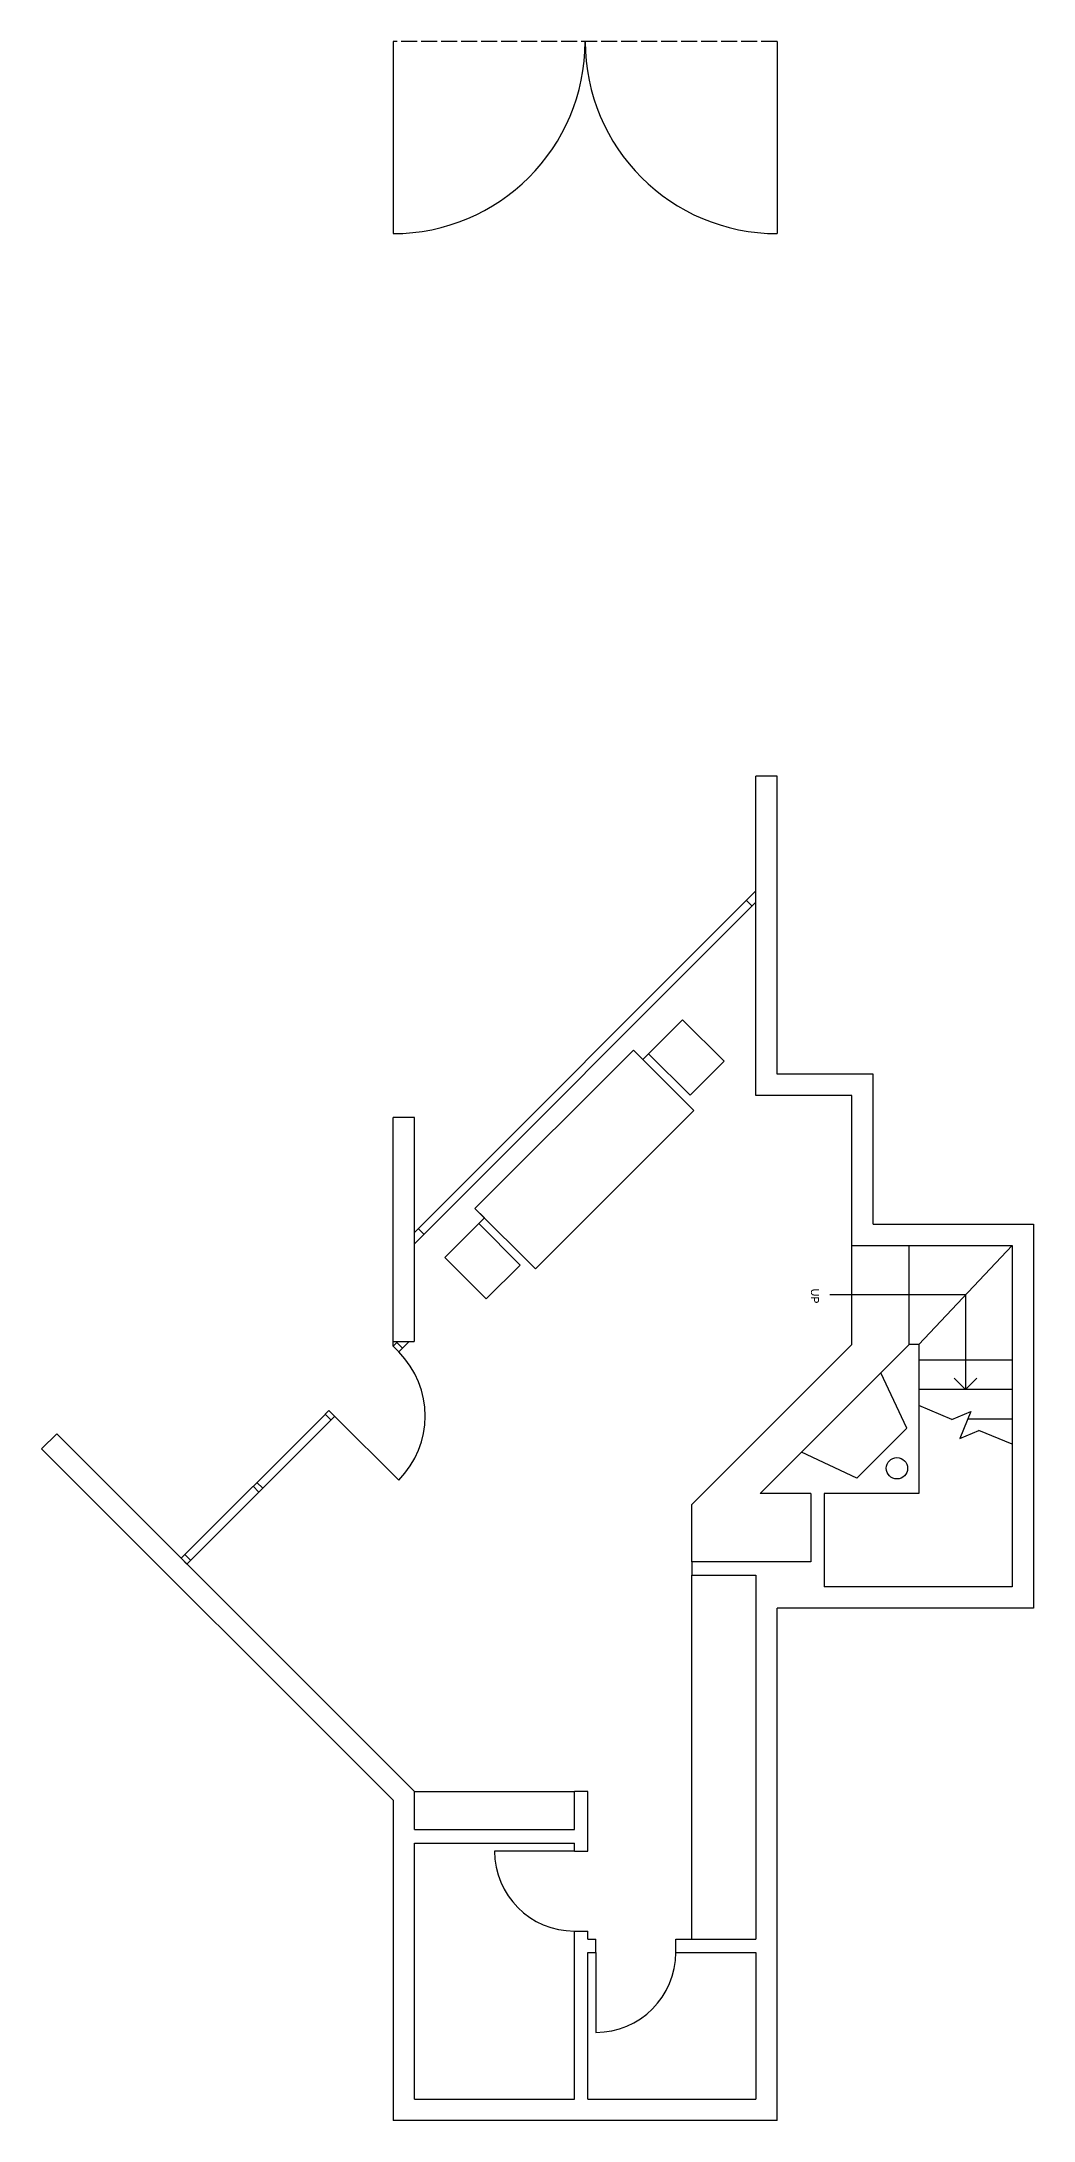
# Model space of a CAD drawing. Header units: inches. Extents: x -16659 to 2747, y 141 to 7454.
# Drawn here: x 2149 to 2521, y 794 to 1573 of the extents above; entities that cross this region are included whole.
import ezdxf

# ---------------------------------------------------------------- set-up
doc = ezdxf.new("R2010")
doc.units = ezdxf.units.IN
doc.header["$LTSCALE"] = 0.5
doc.header["$MEASUREMENT"] = 0
doc.linetypes.add('ACAD_ISO02W100', pattern=[15, 12, -3])
for name, color, linetype in [('A-doors', 254, 'Continuous'), ('A-furniture', 33, 'Continuous'), ('A-glazing', 252, 'Continuous'), ('A-millwork', 252, 'Continuous'), ('A-soffit', 251, 'ACAD_ISO02W100'), ('A-stairs', 252, 'Continuous'), ('A-text', 254, 'Continuous'), ('A-walls', 7, 'Continuous')]:
    doc.layers.add(name, color=color, linetype=linetype)

msp = doc.modelspace()

# ---------------------------------------------------------------- linework, layer by layer
at = {"layer": 'A-doors'}
for p, q in [((2281.1, 1573.38), (2281.1, 1501.38)), ((2425.1, 1573.38), (2425.1, 1501.38)), ((2259.22, 1058.08), (2283.26, 1034.03)), ((2349.1, 895.05), (2319.1, 895.05)), ((2357.1, 857.05), (2357.1, 827.05))]:
    msp.add_line(p, q, dxfattribs=at)
for centre, radius, start, end in [((2281.1, 1573.38), 72, 270, 0), ((2425.1, 1573.38), 72, 180, 270), ((2259.18, 1058.12), 34, 315, 45), ((2349.1, 895.05), 30, 180, 270), ((2357.1, 857.05), 30, 270, 0)]:
    msp.add_arc(centre, radius, start, end, dxfattribs=at)
at = {"layer": 'A-furniture'}
msp.add_lwpolyline([(2300.5, 1117.55), (2316.06, 1101.99), (2328.78, 1114.72), (2313.23, 1130.28), (2300.5, 1117.55), (2313.23, 1130.28), (2315.35, 1132.4), (2311.81, 1135.93), (2334.44, 1113.31), (2393.84, 1172.7), (2371.21, 1195.33), (2311.81, 1135.93), (2371.21, 1195.33), (2374.75, 1191.79), (2376.87, 1193.92), (2392.42, 1178.36), (2405.15, 1191.09), (2389.6, 1206.64), (2376.87, 1193.92)], dxfattribs=at)
at = {"layer": 'A-glazing'}
for p, q in [((2289.1, 1126.95), (2417.1, 1254.95)), ((2289.1, 1122.71), (2417.1, 1250.71)), ((2415.68, 1249.29), (2413.56, 1251.41)), ((2290.51, 1128.36), (2292.63, 1126.24)), ((2281.1, 1084.28), (2281.1, 1086.05)), ((2282.51, 1085.69), (2281.1, 1084.28)), ((2283.22, 1082.16), (2281.1, 1084.28)), ((2284.63, 1083.57), (2282.51, 1085.69)), ((2283.22, 1082.16), (2287.11, 1086.05)), ((2257.05, 1060.24), (2255.64, 1058.82)), ((2259.18, 1058.12), (2257.05, 1060.24)), ((2255.75, 1058.82), (2201.69, 1004.77)), ((2259.27, 1058.02), (2203.85, 1002.6)), ((2257.76, 1056.7), (2255.64, 1058.82)), ((2230.86, 1029.6), (2228.69, 1031.77)), ((2232.27, 1031.02), (2230.11, 1033.18)), ((2203.11, 1006.18), (2201.69, 1004.77)), ((2205.23, 1004.06), (2203.11, 1006.18)), ((2203.81, 1002.64), (2201.69, 1004.77))]:
    msp.add_line(p, q, dxfattribs=at)
at = {"layer": 'A-millwork'}
for p, q in [((2393.1, 862.05), (2393.1, 998.49)), ((2289.1, 917.36), (2349.1, 917.36))]:
    msp.add_line(p, q, dxfattribs=at)
at = {"layer": 'A-soffit'}
msp.add_line((2425.1, 1573.38), (2281.1, 1573.38), dxfattribs=at)
at = {"layer": 'A-stairs'}
for p, q in [((2453.1, 1084.96), (2453.1, 1122.05)), ((2474.56, 1084.96), (2474.56, 1122.05)), ((2453.1, 1084.96), (2393.1, 1024.96)), ((2513.1, 1079), (2478.1, 1079)), ((2513.1, 1068), (2478.1, 1068)), ((2490.51, 1056.86), (2478.1, 1062)), ((2490.51, 1056.86), (2497.7, 1059.84)), ((2497.7, 1059.84), (2493.49, 1049.67)), ((2493.49, 1049.67), (2500.68, 1052.65)), ((2513.1, 1057), (2496.53, 1057)), ((2513.1, 1047.51), (2500.68, 1052.65)), ((2393.1, 1003.49), (2393.1, 1024.96))]:
    msp.add_line(p, q, dxfattribs=at)
at = {"layer": 'A-text'}
for p, q in [((2513.1, 1122.05), (2478.1, 1084.96)), ((2495.6, 1103.5), (2444.86, 1103.5)), ((2495.6, 1103.5), (2495.6, 1068)), ((2495.6, 1068), (2491.35, 1072.25)), ((2495.6, 1068), (2499.84, 1072.25))]:
    msp.add_line(p, q, dxfattribs=at)
at = {"layer": 'A-walls'}
for p, q in [((2417.1, 1178.24), (2417.1, 1298.05)), ((2425.1, 1298.05), (2417.1, 1298.05)), ((2425.1, 1186.24), (2425.1, 1298.05)), ((2461.1, 1186.24), (2425.1, 1186.24)), ((2461.1, 1130.05), (2461.1, 1186.24)), ((2453.1, 1178.24), (2417.1, 1178.24)), ((2453.1, 1122.05), (2453.1, 1178.24)), ((2289.1, 1170.05), (2281.1, 1170.05)), ((2281.1, 1086.05), (2281.1, 1170.05)), ((2289.1, 1086.05), (2289.1, 1170.05)), ((2461.1, 1130.05), (2521.1, 1130.05)), ((2521.1, 1130.05), (2521.1, 986.05)), ((2453.1, 1122.05), (2513.1, 1122.05)), ((2513.1, 1122.05), (2513.1, 994.05)), ((2281.1, 1086.05), (2288.98, 1086.05)), ((2464.1, 1074.49), (2474.56, 1084.96)), ((2478.1, 1084.96), (2474.56, 1084.96)), ((2478.1, 1084.96), (2478.1, 1029.05)), ((2464.1, 1074.49), (2434.12, 1044.52)), ((2473.66, 1053.55), (2463.96, 1074.35)), ((2454.93, 1034.81), (2473.66, 1053.55)), ((2149.39, 1045.76), (2155.05, 1051.41)), ((2281.1, 914.05), (2149.39, 1045.76)), ((2155.05, 1051.41), (2289.1, 917.36)), ((2418.65, 1029.05), (2434.12, 1044.52)), ((2454.93, 1034.81), (2434.12, 1044.52)), ((2437.65, 1029.05), (2418.65, 1029.05)), ((2437.65, 1029.05), (2437.65, 1003.49)), ((2478.1, 1029.05), (2442.65, 1029.05)), ((2442.65, 1029.05), (2442.65, 994.05)), ((2393.1, 1003.49), (2393.1, 998.49)), ((2437.65, 1003.49), (2393.1, 1003.49)), ((2393.1, 998.49), (2417.1, 998.49)), ((2417.1, 998.49), (2417.1, 862.05)), ((2513.1, 994.05), (2442.65, 994.05)), ((2425.1, 794.05), (2425.1, 986.05)), ((2521.1, 986.05), (2425.1, 986.05)), ((2281.1, 914.05), (2281.1, 794.05)), ((2289.1, 903.05), (2289.1, 917.36)), ((2354.1, 917.36), (2349.1, 917.36)), ((2349.1, 903.05), (2349.1, 917.36)), ((2354.1, 895.05), (2354.1, 917.36)), ((2289.1, 903.05), (2349.1, 903.05)), ((2289.1, 898.05), (2349.1, 898.05)), ((2289.1, 802.05), (2289.1, 898.05)), ((2349.1, 895.05), (2349.1, 898.05)), ((2349.1, 895.05), (2349.1, 898.05)), ((2349.1, 895.05), (2354.1, 895.05)), ((2349.1, 802.05), (2349.1, 865.05)), ((2349.1, 865.05), (2354.1, 865.05)), ((2354.1, 862.05), (2354.1, 865.05)), ((2354.1, 862.05), (2354.1, 865.05)), ((2354.1, 862.05), (2357.1, 862.05)), ((2357.1, 857.05), (2357.1, 862.05)), ((2387.1, 857.05), (2387.1, 862.05)), ((2387.1, 862.05), (2417.1, 862.05)), ((2354.1, 802.05), (2354.1, 857.05)), ((2354.1, 857.05), (2357.1, 857.05)), ((2387.1, 857.05), (2417.1, 857.05)), ((2417.1, 857.05), (2417.1, 802.05)), ((2289.1, 802.05), (2349.1, 802.05)), ((2354.1, 802.05), (2417.1, 802.05)), ((2425.1, 794.05), (2281.1, 794.05))]:
    msp.add_line(p, q, dxfattribs=at)
msp.add_circle((2469.95, 1038.52), 4, dxfattribs=at)

# ---------------------------------------------------------------- texts
at = {"layer": 'A-text'}
msp.add_text('UP', height=3, rotation=270, dxfattribs=at).set_placement((2437.73, 1105.88))

doc.saveas('drawing.dxf')
